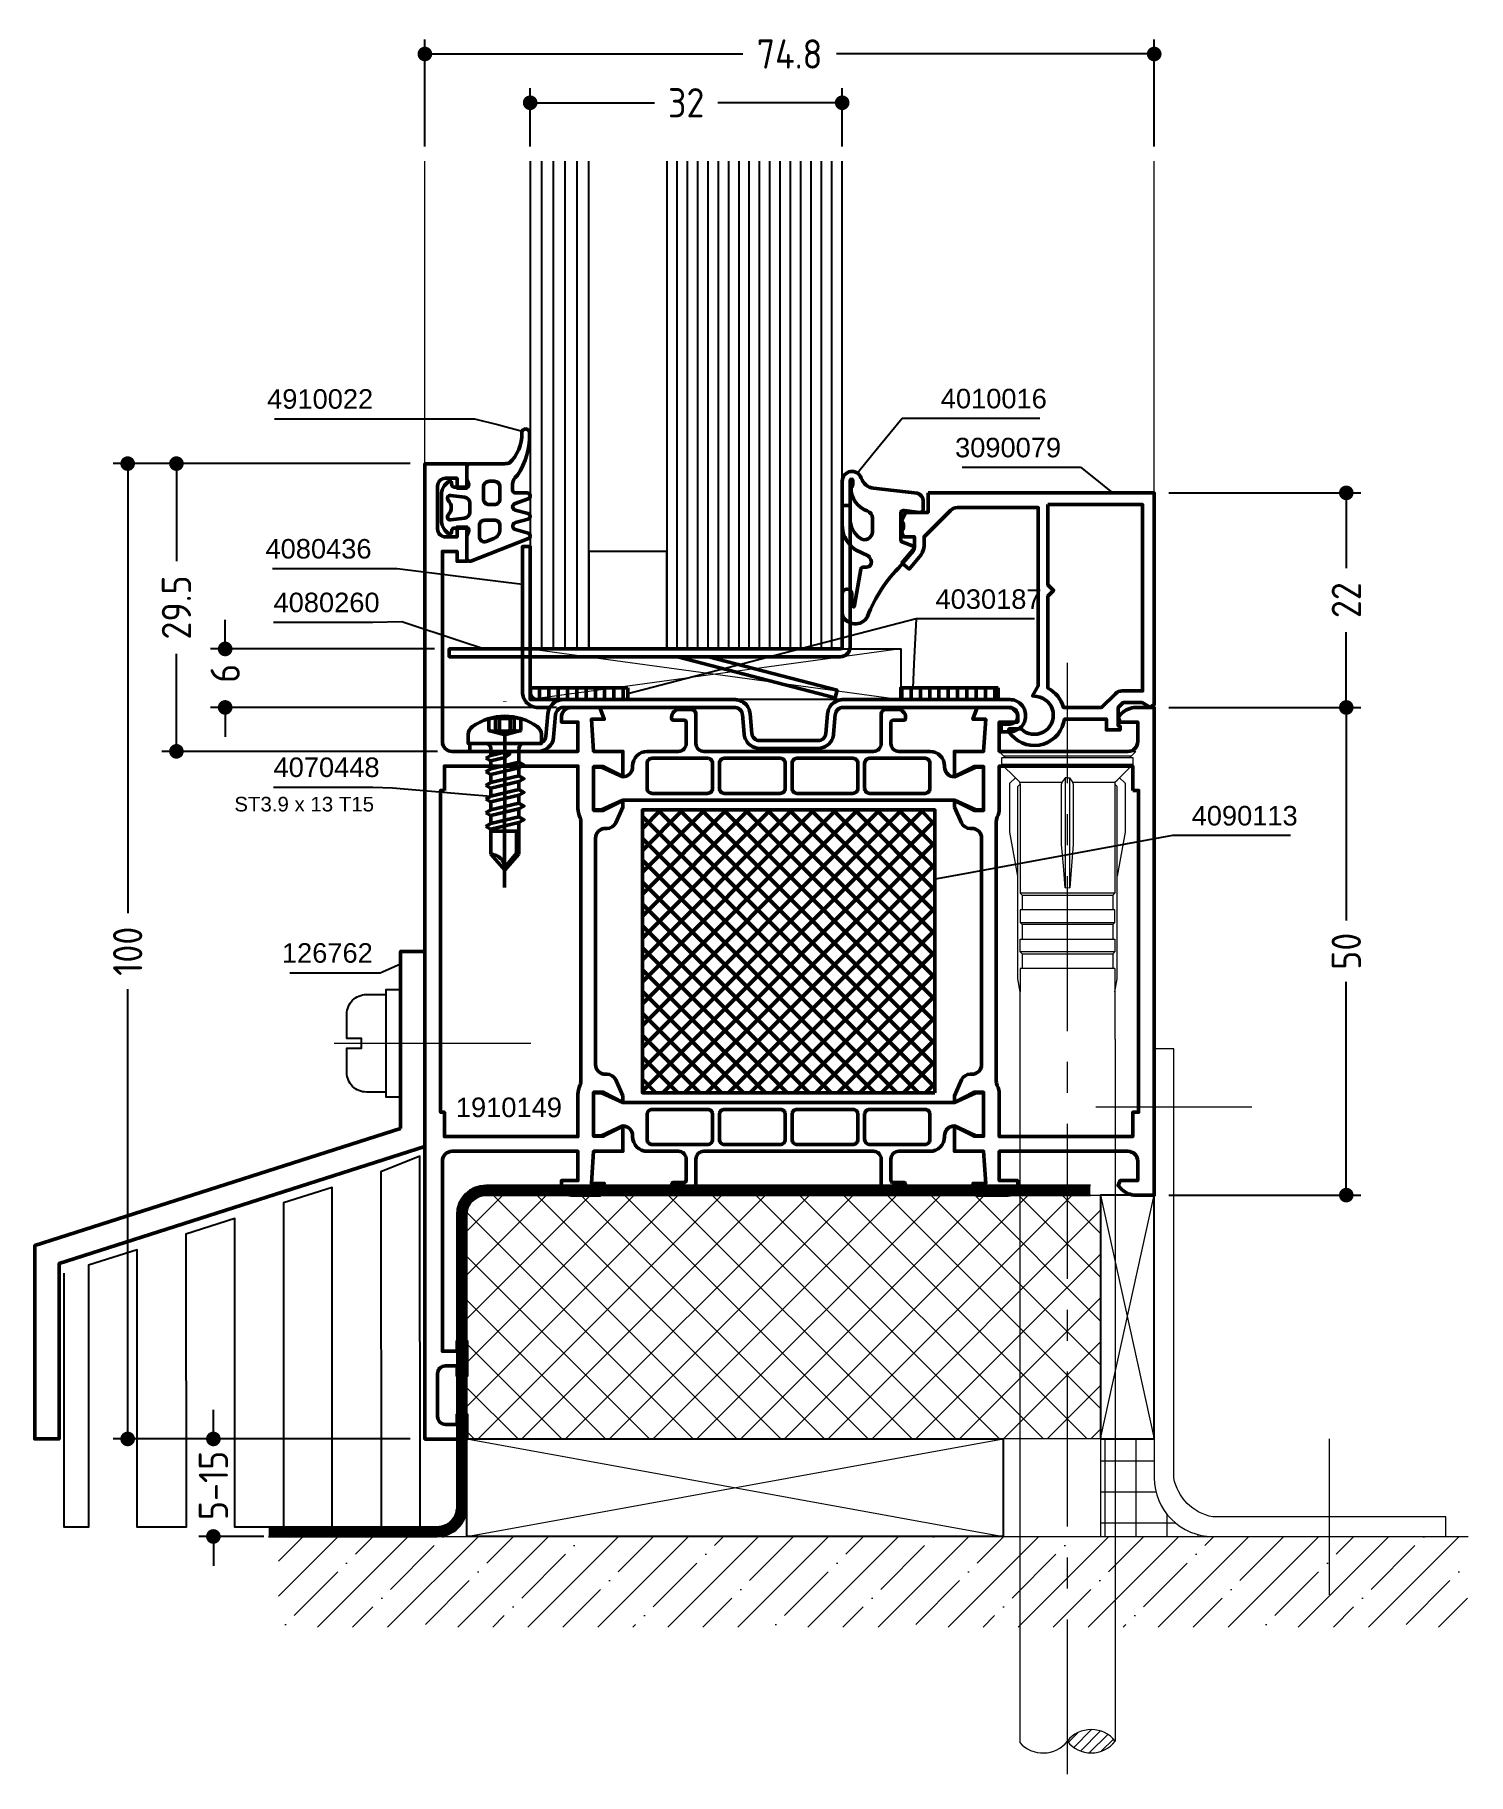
# Model space of a CAD drawing. Header units: millimetres. Extents: x 36 to 183, y 51 to 229.
import ezdxf
from ezdxf.enums import TextEntityAlignment as Align

# ---------------------------------------------------------------- set-up
doc = ezdxf.new("R2010")
doc.units = ezdxf.units.MM
doc.linetypes.add('CENTER', pattern=[50.8, 31.75, -6.35, 6.35, -6.35])
doc.linetypes.add('HIDDEN', pattern=[9.525, 6.35, -3.175])
for name, color, linetype, lineweight in [('AM_5', 3, 'Continuous', 25), ('AM_C', 50, 'Continuous', 50), ('AM_S', 80, 'Continuous', 50), ('Cent3', 70, 'CENTER', 18), ('Cont2', 2, 'Continuous', 25), ('Cont3', 70, 'Continuous', 18)]:
    doc.layers.add(name, color=color, linetype=linetype, lineweight=lineweight)
doc.styles.add('HBS_DIMTEXTSTYLE', font='isocp.shx')
doc.styles.add('SWISSL', font='swissl.ttf')
doc.dimstyles.new('Konstruktionsschnitt 1-1$0', dxfattribs={"dimscale": 0, "dimtxt": 3, "dimasz": 1.5, "dimexe": 1.5, "dimexo": 1.5, "dimgap": 1.5, "dimtad": 0, "dimdsep": 46, "dimtxsty": 'HBS_DIMTEXTSTYLE', "dimblk": 'PUNKT', "dimcen": 0, "dimclrd": 3, "dimclre": 3, "dimclrt": 2, "dimadec": 1, "dimazin": 2, "dimtfac": 0.7, "dimtofl": 0, "dimtmove": 0, "dimatfit": 3, "dimfxl": 0, "dimtolj": 1, "dimtzin": 0, "dimarcsym": 0})

# ---------------------------------------------------------------- blocks, each defined once
blk = doc.blocks.new('PUNKT')
at = {"color": 0, "linetype": 'Continuous'}
blk.add_line((-0.5, 0), (-1, 0), dxfattribs=at)
at = {"color": 0, "linetype": 'Continuous', "const_width": 0.5}
blk.add_lwpolyline([(-0.25, 0, 1), (0.25, 0, 1)], format="xyb", close=True, dxfattribs=at)
blk = doc.blocks.new('*D17')
at = {"layer": 'AM_5', "color": 3, "lineweight": -2, "transparency": 16777216}
for p, q in [((55.38, 167.47), (55.38, 168.97)), ((76.86, 165.97), (53.88, 165.97)), ((89.36, 159.97), (53.88, 159.97)), ((55.38, 158.47), (55.38, 156.97))]:
    blk.add_line(p, q, dxfattribs=at)
at = {"layer": 'AM_5', "color": 3, "lineweight": -2, "transparency": 16777216, "xscale": 1.5, "yscale": 1.5, "zscale": 1.5}
for p, rotation in [((55.38, 165.97), 270), ((55.38, 159.97), 90)]:
    blk.add_blockref('PUNKT', p, dxfattribs=dict(at, rotation=rotation))
at = {"layer": 'AM_5', "color": 2, "transparency": 16777216, "insert": (55.38, 163.47), "char_height": 3, "attachment_point": 5, "rotation": 90, "style": 'HBS_DIMTEXTSTYLE'}
blk.add_mtext('\\A1;6', dxfattribs=at)
blk = doc.blocks.new('*D18')
at = {"layer": 'AM_5', "color": 3, "lineweight": -2, "transparency": 16777216}
for p, q in [((74.36, 184.97), (48.88, 184.97)), ((50.38, 183.47), (50.38, 174.98)), ((50.38, 156.97), (50.38, 165.46)), ((77.16, 155.47), (48.88, 155.47))]:
    blk.add_line(p, q, dxfattribs=at)
at = {"layer": 'AM_5', "color": 3, "lineweight": -2, "transparency": 16777216, "xscale": 1.5, "yscale": 1.5, "zscale": 1.5}
for p, rotation in [((50.38, 184.97), 90), ((50.38, 155.47), 270)]:
    blk.add_blockref('PUNKT', p, dxfattribs=dict(at, rotation=rotation))
at = {"layer": 'AM_5', "color": 2, "transparency": 16777216, "insert": (50.38, 170.22), "char_height": 3, "attachment_point": 5, "rotation": 90, "style": 'HBS_DIMTEXTSTYLE'}
blk.add_mtext('\\A1;29.5', dxfattribs=at)
blk = doc.blocks.new('*D19')
at = {"layer": 'AM_5', "color": 3, "lineweight": -2, "transparency": 16777216}
for p, q in [((74.36, 184.97), (43.88, 184.97)), ((45.38, 183.47), (45.38, 138.87)), ((45.38, 86.47), (45.38, 131.07)), ((74.36, 84.97), (43.88, 84.97))]:
    blk.add_line(p, q, dxfattribs=at)
at = {"layer": 'AM_5', "color": 3, "lineweight": -2, "transparency": 16777216, "xscale": 1.5, "yscale": 1.5, "zscale": 1.5}
for p, rotation in [((45.38, 184.97), 90), ((45.38, 84.97), 270)]:
    blk.add_blockref('PUNKT', p, dxfattribs=dict(at, rotation=rotation))
at = {"layer": 'AM_5', "color": 2, "transparency": 16777216, "insert": (45.38, 134.97), "char_height": 3, "attachment_point": 5, "rotation": 90, "style": 'HBS_DIMTEXTSTYLE'}
blk.add_mtext('\\A1;100', dxfattribs=at)
blk = doc.blocks.new('*D20')
at = {"layer": 'AM_5', "color": 3, "lineweight": -2, "transparency": 16777216}
for p, q in [((152.16, 181.97), (171.86, 181.97)), ((170.36, 180.47), (170.36, 174.25)), ((170.36, 161.47), (170.36, 167.69)), ((152.16, 159.97), (171.86, 159.97))]:
    blk.add_line(p, q, dxfattribs=at)
at = {"layer": 'AM_5', "color": 3, "lineweight": -2, "transparency": 16777216, "xscale": 1.5, "yscale": 1.5, "zscale": 1.5}
for p, rotation in [((170.36, 181.97), 90), ((170.36, 159.97), 270)]:
    blk.add_blockref('PUNKT', p, dxfattribs=dict(at, rotation=rotation))
at = {"layer": 'AM_5', "color": 2, "transparency": 16777216, "insert": (170.36, 170.97), "char_height": 3, "attachment_point": 5, "rotation": 90, "style": 'HBS_DIMTEXTSTYLE'}
blk.add_mtext('\\A1;22', dxfattribs=at)
blk = doc.blocks.new('*D21')
at = {"layer": 'AM_5', "color": 3, "lineweight": -2, "transparency": 16777216}
for p, q in [((152.16, 159.97), (171.86, 159.97)), ((170.36, 158.47), (170.36, 138.12)), ((170.36, 111.47), (170.36, 131.82)), ((152.16, 109.97), (171.86, 109.97))]:
    blk.add_line(p, q, dxfattribs=at)
at = {"layer": 'AM_5', "color": 3, "lineweight": -2, "transparency": 16777216, "xscale": 1.5, "yscale": 1.5, "zscale": 1.5}
for p, rotation in [((170.36, 159.97), 90), ((170.36, 109.97), 270)]:
    blk.add_blockref('PUNKT', p, dxfattribs=dict(at, rotation=rotation))
at = {"layer": 'AM_5', "color": 2, "transparency": 16777216, "insert": (170.36, 134.97), "char_height": 3, "attachment_point": 5, "rotation": 90, "style": 'HBS_DIMTEXTSTYLE'}
blk.add_mtext('\\A1;50', dxfattribs=at)
blk = doc.blocks.new('*D22')
at = {"layer": 'AM_5', "color": 3, "lineweight": -2, "transparency": 16777216}
for p, q in [((86.66, 217.47), (86.66, 223.47)), ((118.66, 217.47), (118.66, 223.47)), ((88.16, 221.97), (99.42, 221.97)), ((117.16, 221.97), (105.9, 221.97))]:
    blk.add_line(p, q, dxfattribs=at)
at = {"layer": 'AM_5', "color": 3, "lineweight": -2, "transparency": 16777216, "xscale": 1.5, "yscale": 1.5, "zscale": 1.5, "rotation": 180}
blk.add_blockref('PUNKT', (86.66, 221.97), dxfattribs=at)
at = {"layer": 'AM_5', "color": 3, "lineweight": -2, "transparency": 16777216, "xscale": 1.5, "yscale": 1.5, "zscale": 1.5}
blk.add_blockref('PUNKT', (118.66, 221.97), dxfattribs=at)
at = {"layer": 'AM_5', "color": 2, "transparency": 16777216, "insert": (102.66, 221.97), "char_height": 3, "attachment_point": 5, "style": 'HBS_DIMTEXTSTYLE'}
blk.add_mtext('\\A1;32', dxfattribs=at)
blk = doc.blocks.new('*D23')
at = {"layer": 'AM_5', "color": 3, "lineweight": -2, "transparency": 16777216}
for p, q in [((75.86, 217.47), (75.86, 228.47)), ((150.66, 217.47), (150.66, 228.47)), ((77.36, 226.97), (108.46, 226.97)), ((149.16, 226.97), (118.06, 226.97))]:
    blk.add_line(p, q, dxfattribs=at)
at = {"layer": 'AM_5', "color": 3, "lineweight": -2, "transparency": 16777216, "xscale": 1.5, "yscale": 1.5, "zscale": 1.5, "rotation": 180}
blk.add_blockref('PUNKT', (75.86, 226.97), dxfattribs=at)
at = {"layer": 'AM_5', "color": 3, "lineweight": -2, "transparency": 16777216, "xscale": 1.5, "yscale": 1.5, "zscale": 1.5}
blk.add_blockref('PUNKT', (150.66, 226.97), dxfattribs=at)
at = {"layer": 'AM_5', "color": 2, "transparency": 16777216, "insert": (113.26, 226.97), "char_height": 3, "attachment_point": 5, "style": 'HBS_DIMTEXTSTYLE'}
blk.add_mtext('\\A1;74.8', dxfattribs=at)
blk = doc.blocks.new('*D27')
at = {"layer": 'AM_5', "color": 3, "lineweight": -2, "transparency": 16777216}
for p, q in [((54.17, 86.47), (54.17, 87.97)), ((74.36, 84.97), (52.67, 84.97)), ((59.36, 74.97), (52.67, 74.97)), ((54.17, 73.47), (54.17, 71.97))]:
    blk.add_line(p, q, dxfattribs=at)
at = {"layer": 'AM_5', "color": 3, "lineweight": -2, "transparency": 16777216, "xscale": 1.5, "yscale": 1.5, "zscale": 1.5}
for p, rotation in [((54.17, 84.97), 270), ((54.17, 74.97), 90)]:
    blk.add_blockref('PUNKT', p, dxfattribs=dict(at, rotation=rotation))
at = {"layer": 'AM_5', "color": 2, "transparency": 16777216, "insert": (54.17, 80.2), "char_height": 3, "attachment_point": 5, "rotation": 90, "style": 'HBS_DIMTEXTSTYLE'}
blk.add_mtext('\\A1;5-15', dxfattribs=at)
blk = doc.blocks.new('WS4070448')
at = {"linetype": 'CENTER', "ltscale": 0.5}
blk.add_line((-0.02, -14.76), (0, 4.3), dxfattribs=at)
at = {"linetype": 'HIDDEN'}
for p, q in [((-0.97, 1.33), (-0.97, 2.72)), ((-0.56, 1.33), (-0.56, 2.61)), ((0.56, 1.33), (0.56, 2.61)), ((0.97, 1.33), (0.97, 2.72))]:
    blk.add_line(p, q, dxfattribs=at)
for p, q in [((-1.45, -9), (-1.45, -11.36)), ((-1.45, -9), (1.45, -9)), ((1.45, -11.36), (1.45, -9)), ((-1.45, -11.36), (0, -13)), ((0, -13), (1.45, -11.36))]:
    blk.add_line(p, q)
blk.add_lwpolyline([(3.32, 1.75, 0.314856), (-3.32, 1.75, 0.244912), (-3.75, 0.93), (-3.75, 0), (3.75, 0), (3.75, 0.93, 0.244912), (3.32, 1.75, 0.138291)], format="xyb")
for points in [[(-1.65, 2.56), (-1.65, 1.33)], [(1.65, 2.56), (1.65, 1.33)], [(-1.65, 1.33), (0, 0.89)], [(1.65, 1.33), (0, 0.89)]]:
    blk.add_lwpolyline(points, dxfattribs=at)
for points in [[(-1.95, -1.5), (-1.45, -1.79), (0, -1.44), (0.5, -1.07), (0, -0.87), (-1.45, -1.21)], [(-1.95, -2.9), (-1.45, -3.19), (1.45, -2.5), (1.95, -2.21), (1.45, -1.92), (-1.45, -2.61)], [(-1.95, -4.3), (-1.45, -4.59), (1.45, -3.9), (1.95, -3.61), (1.45, -3.32), (-1.45, -4.01)], [(-1.95, -5.7), (-1.45, -5.99), (1.45, -5.3), (1.95, -5.01), (1.45, -4.72), (-1.45, -5.41)], [(-1.95, -7.1), (-1.45, -7.39), (1.45, -6.7), (1.95, -6.41), (1.45, -6.12), (-1.45, -6.81)], [(-1.95, -8.5), (-1.45, -8.79), (1.45, -8.1), (1.95, -7.81), (1.45, -7.52), (-1.45, -8.21)]]:
    blk.add_lwpolyline(points, close=True)
for points in [[(-1.45, -0.5), (-1.45, -1.21)], [(1.45, -0.5), (1.45, -1.92)], [(-1.45, -1.79), (-1.45, -2.21)], [(-1.45, -1.79), (-1.45, -2.61)], [(-1.45, -1.79), (-1.45, -2.61)], [(-1.45, -3.19), (-1.45, -4.01)], [(1.45, -2.5), (1.45, -3.32)], [(-1.45, -4.59), (-1.45, -5.41)], [(1.45, -3.9), (1.45, -4.72)], [(1.45, -5.3), (1.45, -6.12)], [(-1.45, -5.99), (-1.45, -6.81)], [(1.45, -6.7), (1.45, -7.52)], [(-1.45, -7.39), (-1.45, -8.21)], [(-1.45, -8.79), (-1.45, -9)], [(1.45, -8.1), (1.45, -9)], [(-1.45, -10.19), (-1.45, -11.01)], [(1.2, -9), (1.2, -11.25), (0.03, -12.65)], [(1.45, -9.5), (1.45, -10.32)]]:
    blk.add_lwpolyline(points)
for centre, radius, start, end in [((-1.59, 3.84), 1.28, 267.2848, 298.8872), ((0, 5.49), 2.94, 250.6988, 289.3012), ((1.59, 3.84), 1.28, 241.1128, 272.7152), ((-1.31, 2.49), 1.21, 253.6643, 286.3357), ((0, 11.41), 10.13, 264.4948, 275.5052), ((1.31, 2.49), 1.21, 253.6643, 286.3357)]:
    blk.add_arc(centre, radius, start, end, dxfattribs=at)
for centre, radius, start, end in [((-1.95, -0.5), 0.5, 0, 90), ((1.95, -0.5), 0.5, 90, 180), ((-1.46, -12.83), 1.47, 353.4244, 89.6688)]:
    blk.add_arc(centre, radius, start, end)
blk = doc.blocks.new('*U32', base_point=(81.66, 166.97))
for p, q in [((82.86, 166.97), (82.86, 216.97)), ((84.06, 166.97), (84.06, 216.97)), ((85.26, 166.97), (85.26, 216.97)), ((86.46, 166.97), (86.46, 216.97)), ((96.72, 166.97), (96.72, 216.97)), ((97.78, 166.97), (97.78, 216.97)), ((98.84, 166.97), (98.84, 216.97)), ((99.9, 166.97), (99.9, 216.97)), ((100.96, 166.97), (100.96, 216.97)), ((102.02, 166.97), (102.02, 216.97)), ((103.08, 166.97), (103.08, 216.97)), ((104.13, 166.97), (104.13, 216.97)), ((105.19, 166.97), (105.19, 216.97)), ((106.25, 166.97), (106.25, 216.97)), ((107.31, 166.97), (107.31, 216.97)), ((108.37, 166.97), (108.37, 216.97)), ((109.43, 166.97), (109.43, 216.97)), ((110.49, 166.97), (110.49, 216.97)), ((111.55, 166.97), (111.55, 216.97)), ((112.6, 166.97), (112.6, 216.97))]:
    blk.add_line(p, q)
for points in [[(81.66, 216.97), (81.66, 166.97), (87.66, 166.97), (87.66, 216.97)], [(95.66, 216.97), (95.66, 166.97), (113.66, 166.97), (113.66, 216.97)]]:
    blk.add_lwpolyline(points)
blk.add_lwpolyline([(87.66, 166.97), (95.66, 166.97), (95.66, 176.97), (87.66, 176.97)], close=True)
blk = doc.blocks.new('*U34')
at = {"const_width": 1, "flags": 128}
blk.add_lwpolyline([(0, -0.5), (-62, -0.5, 0.41421), (-64.5, -3), (-64.5, -33, -0.414227), (-67, -35.5), (-84.3, -35.5)], format="xyb", dxfattribs=at)
for points in [[(0, 0), (-62, 0, 0.41421), (-65, -3), (-65, -33, -0.414227), (-67, -35), (-84.3, -35)], [(0, -1), (-62, -1, 0.41421), (-64, -3), (-64, -33, -0.414227), (-67, -36), (-84.3, -36)]]:
    blk.add_lwpolyline(points, format="xyb")
blk = doc.blocks.new('*S231')
at = {"layer": 'AM_5', "color": 3}
for p, q in [((60.43, 189.57), (72.56, 189.57)), ((72.56, 189.57), (80.94, 189.57)), ((80.94, 189.57), (83.43, 188.93))]:
    blk.add_line(p, q, dxfattribs=at)
at = {"layer": 'AM_5', "color": 3, "linetype": 'Continuous'}
blk.add_line((83.43, 188.93), (85.85, 188.31), dxfattribs=at)
at = {"layer": 'AM_5', "color": 2, "insert": (70.56, 190.57), "char_height": 2, "attachment_point": 9, "style": 'SWISSL'}
blk.add_mtext('4910022', dxfattribs=at)
blk = doc.blocks.new('*S232')
at = {"layer": 'AM_5', "color": 3}
for p, q in [((60.23, 174.21), (72.39, 174.21)), ((72.39, 174.21), (73.02, 174.21)), ((73.02, 174.21), (83.38, 172.92))]:
    blk.add_line(p, q, dxfattribs=at)
at = {"layer": 'AM_5', "color": 3, "linetype": 'Continuous'}
blk.add_line((83.38, 172.92), (85.86, 172.62), dxfattribs=at)
at = {"layer": 'AM_5', "color": 2, "insert": (70.39, 175.21), "char_height": 2, "attachment_point": 9, "style": 'SWISSL'}
blk.add_mtext('4080436', dxfattribs=at)
blk = doc.blocks.new('*S233')
at = {"layer": 'AM_5', "color": 3}
for p, q in [((60.34, 168.71), (70.52, 168.71)), ((70.52, 168.71), (73.5, 168.79)), ((73.5, 168.79), (79.59, 166.76))]:
    blk.add_line(p, q, dxfattribs=at)
at = {"layer": 'AM_5', "color": 3, "linetype": 'Continuous'}
blk.add_line((79.59, 166.76), (81.96, 165.97), dxfattribs=at)
at = {"layer": 'AM_5', "color": 2, "insert": (60.34, 169.71), "char_height": 2, "attachment_point": 7, "style": 'SWISSL'}
blk.add_mtext('4080260', dxfattribs=at)
blk = doc.blocks.new('*S234')
at = {"layer": 'AM_5', "color": 3}
for p, q in [((60.34, 151.81), (70.52, 151.81)), ((70.52, 151.81), (72.55, 151.73)), ((72.55, 151.73), (80.12, 151.07))]:
    blk.add_line(p, q, dxfattribs=at)
at = {"layer": 'AM_5', "color": 3, "linetype": 'Continuous'}
blk.add_line((80.12, 151.07), (82.61, 150.86), dxfattribs=at)
at = {"layer": 'AM_5', "color": 2, "insert": (60.34, 152.81), "char_height": 2, "attachment_point": 7, "style": 'SWISSL'}
blk.add_mtext('4070448', dxfattribs=at)
blk = doc.blocks.new('ZAHL rechts')
at = {"layer": 'AM_5', "color": 2, "style": 'SWISSL'}
blk.add_attdef('XXX', text='', height=1.5, dxfattribs=at).set_placement((-1.95, -2.5), align=Align.RIGHT)
blk = doc.blocks.new('*S235')
at = {"layer": 'AM_5', "color": 3}
for p, q in [((124.82, 189.61), (121.81, 185.93)), ((126.77, 189.61), (124.82, 189.61)), ((138.92, 189.61), (126.77, 189.61))]:
    blk.add_line(p, q, dxfattribs=at)
at = {"layer": 'AM_5', "color": 3, "linetype": 'Continuous'}
blk.add_line((121.81, 185.93), (120.23, 183.99), dxfattribs=at)
at = {"layer": 'AM_5', "color": 2, "insert": (128.77, 190.61), "char_height": 2, "attachment_point": 7, "style": 'SWISSL'}
blk.add_mtext('4010016', dxfattribs=at)
blk = doc.blocks.new('*S236')
at = {"layer": 'AM_5', "color": 3}
for p, q in [((130.97, 184.59), (143.11, 184.59)), ((143.11, 184.59), (144.43, 183.53))]:
    blk.add_line(p, q, dxfattribs=at)
at = {"layer": 'AM_5', "color": 3, "linetype": 'Continuous'}
blk.add_line((144.43, 183.53), (146.38, 181.97), dxfattribs=at)
at = {"layer": 'AM_5', "color": 2, "insert": (141.11, 185.59), "char_height": 2, "attachment_point": 9, "style": 'SWISSL'}
blk.add_mtext('3090079', dxfattribs=at)
blk = doc.blocks.new('*S237')
at = {"layer": 'AM_5', "color": 3}
for p, q in [((152.53, 146.84), (130.66, 142.82)), ((153.8, 146.84), (152.53, 146.84)), ((164.63, 146.84), (153.8, 146.84))]:
    blk.add_line(p, q, dxfattribs=at)
at = {"layer": 'AM_5', "color": 3, "linetype": 'Continuous'}
blk.add_line((130.66, 142.82), (128.2, 142.37), dxfattribs=at)
at = {"layer": 'AM_5', "color": 2, "insert": (154.5, 147.84), "char_height": 2, "attachment_point": 7, "style": 'SWISSL'}
blk.add_mtext('4090113', dxfattribs=at)
blk = doc.blocks.new('*S238')
at = {"layer": 'AM_5', "color": 3}
for p, q in [((62.02, 132.77), (71.28, 132.77)), ((71.28, 132.77), (73.36, 133.67))]:
    blk.add_line(p, q, dxfattribs=at)
at = {"layer": 'AM_5', "color": 2, "insert": (70.52, 133.77), "char_height": 2, "attachment_point": 9, "style": 'SWISSL'}
blk.add_mtext('126762', dxfattribs=at)
blk = doc.blocks.new('*S239')
at = {"layer": 'AM_5', "color": 3}
for p, q in [((126.23, 169.05), (126.02, 164.43)), ((138.39, 169.05), (126.23, 169.05))]:
    blk.add_line(p, q, dxfattribs=at)
at = {"layer": 'AM_5', "color": 3, "linetype": 'Continuous'}
blk.add_line((126.02, 164.43), (125.9, 161.93), dxfattribs=at)
at = {"layer": 'AM_5', "color": 2, "insert": (128.23, 170.05), "char_height": 2, "attachment_point": 7, "style": 'SWISSL'}
blk.add_mtext('4030187', dxfattribs=at)
blk = doc.blocks.new('WI126762')
blk.add_lwpolyline([(-2.5, -18.18), (-40, -30.17), (-40, -50), (-37.5, -50), (-37.5, -32), (0, -20), (0, 0), (-2.5, 0), (-2.5, -18.18)], close=True)
blk = doc.blocks.new('WI3090079')
for points in [[(-23.2, 22), (-23.2, 20), (-25.5, 20), (-25.9, 19.21, -0.339409), (-25.93, 17.99), (-25.7, 17.5), (-24.6, 17.5), (-24.6, 16.35), (-25.88, 14.82), (-25.12, 14.18), (-24.07, 15.43, 0.176327), (-23.6, 16.71), (-23.6, 17.5), (-20.89, 20.21, -0.198912), (-20.19, 20.5), (-11.9, 20.5), (-11.9, 2.2), (-12.48, 1.19), (-12.04, 1.13, -1.382111), (-13.66, -2.2), (-14.9, -2.2), (-14.9, -2.49, 0.652679), (-9.3, -1.57), (-9.2, -1.2), (-4.9, -1.2), (-4.9, -2.3), (-3.5, -2.3), (-3.5, -1.9), (-3.7, -1.9), (-3.7, 0), (-3.2, 0.5), (-1.25, 0.5), (-0.45, 0.04), (0, 0.3), (0, 22), (-23.2, 22)], [(-10.9, 20.8), (-10.9, 12.58), (-10.32, 12), (-10.9, 11.42), (-10.9, 1.97, -0.213458), (-9.31, 0), (-5.4, 0), (-3.99, 1.41, -0.198912), (-3.28, 1.7), (-1.2, 1.7), (-1.2, 20.8), (-10.9, 20.8)]]:
    blk.add_lwpolyline(points, format="xyb", close=True)
blk = doc.blocks.new('WI1910149')
for points in [[(20.3, -14.8), (19.57, -13.19, 0.294108), (18.66, -12.6), (18.5, -12.6, -0.414214), (17.5, -11.6), (17.5, 11.6, -0.414214), (18.5, 12.6), (18.66, 12.6, 0.294108), (19.57, 13.19), (20.3, 14.8), (20.3, 15.5), (18.1, 14.5), (17.3, 14.5), (17.3, 18.9), (18.1, 18.9), (20.3, 17.9), (20.3, 20.5), (17.3, 20.5), (17.08, 23.8), (18.39, 23.8), (17.95, 25), (15, 25, 0.414214), (14, 24), (14, 23.5), (15.7, 23.5), (15.7, 20.5), (2.8, 20.5, -0.414214), (1.8, 21.5), (1.8, 41), (3.3, 41), (3.3, 40), (4.3, 40), (4.3, 43.5), (3.3, 43.5), (3.3, 42.5), (2.1, 42.5, -0.414214), (1.3, 43.3), (1.3, 47.7, -0.414214), (2.1, 48.5), (3.3, 48.5), (3.3, 47.5), (4.3, 47.5), (4.3, 50), (0, 50), (0, -50), (4.3, -50), (4.3, -47.5), (3.3, -47.5), (3.3, -48.5), (2.1, -48.5, -0.414214), (1.3, -47.7), (1.3, -43.3, -0.414214), (2.1, -42.5), (3.3, -42.5), (3.3, -43.5), (4.3, -43.5), (4.3, -40), (3.3, -40), (3.3, -41), (1.8, -41), (1.8, -21.5, -0.414214), (2.8, -20.5), (15.7, -20.5), (15.7, -23.5), (14, -23.5), (14, -24, 0.414214), (15, -25), (17.95, -25), (18.39, -23.8), (17.08, -23.8), (17.3, -20.5), (20.3, -20.5), (20.3, -17.9), (18.1, -18.9), (17.3, -18.9), (17.3, -14.5), (18.1, -14.5), (20.3, -15.5), (20.3, -14.8)], [(54.3, 14.8), (54.3, 15.5), (56.5, 14.5), (57.3, 14.5), (57.3, 18.9), (56.5, 18.9), (54.3, 17.9), (54.3, 20.5), (57.3, 20.5), (57.52, 23.8), (56.21, 23.8), (56.65, 25), (59.8, 25, -0.414214), (60.8, 24), (60.8, 23.5), (58.9, 23.5), (58.9, 20.5), (72.1, 20.5, 0.414214), (73.1, 21.5), (73.1, 23.5), (71.3, 23.5), (71.09, 24.01), (71.49, 24.41, -0.198912), (72.9, 25), (74.8, 25), (74.8, -25), (72.9, -25, -0.198912), (71.49, -24.41), (71.09, -24.01), (71.3, -23.5), (73.1, -23.5), (73.1, -21.5, 0.414214), (72.1, -20.5), (58.9, -20.5), (58.9, -23.5), (60.8, -23.5), (60.8, -24, -0.414214), (59.8, -25), (56.65, -25), (56.21, -23.8), (57.52, -23.8), (57.3, -20.5), (54.3, -20.5), (54.3, -17.9), (56.5, -18.9), (57.3, -18.9), (57.3, -14.5), (56.5, -14.5), (54.3, -15.5), (54.3, -14.8), (55.03, -13.19, -0.294108), (55.94, -12.6), (56.1, -12.6, 0.414214), (57.1, -11.6), (57.1, 11.6, 0.414214), (56.1, 12.6), (55.94, 12.6, -0.294108), (55.03, 13.19), (54.3, 14.8)], [(54.3, 17.9), (54.3, 17.95), (56.3, 18.95), (57.3, 18.95), (57.3, 14.45), (56.3, 14.45), (54.3, 15.45), (54.3, 15.5), (20.3, 15.5), (20.3, 15.45), (18.3, 14.45), (17.3, 14.45), (17.3, 18.95), (18.3, 18.95), (20.3, 17.95), (20.3, 17.9, 0.414214), (21.3, 18.9), (21.3, 19, -0.414214), (22.8, 20.5), (26, 20.5, 0.414214), (26.8, 21.3), (26.8, 23.5, 0.414214), (26.6, 23.7), (25.5, 23.7, -0.414214), (25.3, 23.9), (25.3, 24, -0.414214), (26.1, 24.8), (27.3, 24.8, -0.414214), (27.8, 24.3), (27.8, 21.3, 0.414214), (28.6, 20.5), (46, 20.5, 0.414214), (46.8, 21.3), (46.8, 24.3, -0.414214), (47.3, 24.8), (48.5, 24.8, -0.414214), (49.3, 24), (49.3, 23.9, -0.414214), (49.1, 23.7), (48, 23.7, 0.414214), (47.8, 23.5), (47.8, 21.3, 0.414214), (48.6, 20.5), (51.8, 20.5, -0.414214), (53.3, 19), (53.3, 18.9, 0.414214), (54.3, 17.9)], [(22.8, 16.7), (22.8, 19.3, -0.414214), (23.3, 19.8), (29, 19.8, -0.414214), (29.5, 19.3), (29.5, 16.7, -0.414214), (29, 16.2), (23.3, 16.2, -0.414214), (22.8, 16.7)], [(30.2, 16.7), (30.2, 19.3, -0.414214), (30.7, 19.8), (36.45, 19.8, -0.414214), (36.95, 19.3), (36.95, 16.7, -0.414214), (36.45, 16.2), (30.7, 16.2, -0.414214), (30.2, 16.7)], [(44.4, 16.7, -0.414214), (43.9, 16.2), (38.15, 16.2, -0.414214), (37.65, 16.7), (37.65, 19.3, -0.414214), (38.15, 19.8), (43.9, 19.8, -0.414214), (44.4, 19.3), (44.4, 16.7)], [(45.1, 16.7), (45.1, 19.3, -0.414214), (45.6, 19.8), (51.3, 19.8, -0.414214), (51.8, 19.3), (51.8, 16.7, -0.414214), (51.3, 16.2), (45.6, 16.2, -0.414214), (45.1, 16.7)], [(2, 16.5), (1.6, 16.5), (1.6, -16.5), (2, -16.5), (2, -19), (15.7, -19), (15.7, -14.65, -0.112281), (15.9, -13.76, 0.112281), (16, -13.33), (16, 13.33, 0.112281), (15.9, 13.76, -0.112281), (15.7, 14.65), (15.7, 19), (2, 19), (2, 16.5)], [(72.6, 16.5), (73.2, 16.5), (73.2, -16.5), (72.6, -16.5), (72.6, -19), (58.9, -19), (58.9, -14.65, 0.112281), (58.7, -13.76, -0.112281), (58.6, -13.33), (58.6, 13.33, -0.112281), (58.7, 13.76, 0.112281), (58.9, 14.65), (58.9, 19), (72.6, 19), (72.6, 16.5)], [(54.3, -17.9), (54.3, -17.95), (56.3, -18.95), (57.3, -18.95), (57.3, -14.45), (56.3, -14.45), (54.3, -15.45), (54.3, -15.5), (20.3, -15.5), (20.3, -15.45), (18.3, -14.45), (17.3, -14.45), (17.3, -18.95), (18.3, -18.95), (20.3, -17.95), (20.3, -17.9, -0.414214), (21.3, -18.9), (21.3, -19, 0.414214), (22.8, -20.5), (26, -20.5, -0.414214), (26.8, -21.3), (26.8, -23.5, -0.414214), (26.6, -23.7), (25.5, -23.7, 0.414214), (25.3, -23.9), (25.3, -24, 0.414214), (26.1, -24.8), (27.3, -24.8, 0.414214), (27.8, -24.3), (27.8, -21.3, -0.414214), (28.6, -20.5), (46, -20.5, -0.414214), (46.8, -21.3), (46.8, -24.3, 0.414214), (47.3, -24.8), (48.5, -24.8, 0.414214), (49.3, -24), (49.3, -23.9, 0.414214), (49.1, -23.7), (48, -23.7, -0.414214), (47.8, -23.5), (47.8, -21.3, -0.414214), (48.6, -20.5), (51.8, -20.5, 0.414214), (53.3, -19), (53.3, -18.9, -0.414214), (54.3, -17.9)], [(22.8, -16.7), (22.8, -19.3, 0.414214), (23.3, -19.8), (29, -19.8, 0.414214), (29.5, -19.3), (29.5, -16.7, 0.414214), (29, -16.2), (23.3, -16.2, 0.414214), (22.8, -16.7)], [(30.2, -16.7), (30.2, -19.3, 0.414214), (30.7, -19.8), (36.45, -19.8, 0.414214), (36.95, -19.3), (36.95, -16.7, 0.414214), (36.45, -16.2), (30.7, -16.2, 0.414214), (30.2, -16.7)], [(44.4, -16.7, 0.414214), (43.9, -16.2), (38.15, -16.2, 0.414214), (37.65, -16.7), (37.65, -19.3, 0.414214), (38.15, -19.8), (43.9, -19.8, 0.414214), (44.4, -19.3), (44.4, -16.7)], [(45.1, -16.7), (45.1, -19.3, 0.414214), (45.6, -19.8), (51.3, -19.8, 0.414214), (51.8, -19.3), (51.8, -16.7, 0.414214), (51.3, -16.2), (45.6, -16.2, 0.414214), (45.1, -16.7)]]:
    blk.add_lwpolyline(points, format="xyb", close=True)
blk = doc.blocks.new('WI4080260')
blk.add_lwpolyline([(0.8, 0.2, -0.414214), (-0.2, -0.8), (-40.3, -0.8), (-40.3, 0), (-0.2, 0, 0.414214), (0, 0.2), (0, 14.7), (0.8, 14.7), (0.8, 0.2)], format="xyb", close=True)
blk.add_lwpolyline([(-13.72, -0.8), (-0.53, -4.23), (-0.74, -5), (-16.9, -0.8)])
blk = doc.blocks.new('WI4080436')
blk.add_lwpolyline([(-26.97, 0.4, 0.004374), (-27, 0.42, 0.009393), (-27.04, 0.45, 0.008732), (-27.08, 0.48, 0.006678), (-27.11, 0.5, 0.005796), (-27.14, 0.53, 0.003775), (-27.17, 0.54, 0.00446), (-27.21, 0.56, 0.004745), (-27.24, 0.58, 0.004746), (-27.27, 0.6, 0.005446), (-27.31, 0.62, 0.006611), (-27.35, 0.64, 0.007175), (-27.39, 0.66, 0.007951), (-27.43, 0.68, 0.006443), (-27.47, 0.7, 0.006656), (-27.51, 0.71, 0.007901), (-27.55, 0.72, 0.007046), (-27.58, 0.73, 0.005573), (-27.62, 0.74, 0.006095), (-27.65, 0.75, 0.006961), (-27.7, 0.76, 0.006263), (-27.73, 0.77, 0.005895), (-27.77, 0.78, 0.004888), (-27.81, 0.78, 0.004858), (-27.85, 0.79, 0.005749), (-27.88, 0.79, 0.006349), (-27.92, 0.8, 0.006609), (-27.96, 0.8, 0.006539), (-28, 0.8, 0.006195), (-28.04, 0.8), (-48.2, 0.8, -0.414214), (-49, 1.6), (-49, 16.5), (-49.8, 16.5), (-49.8, 1.6, 0.414214), (-48.2, 0), (-46.99, 0, 0.109506), (-47.19, -0.66), (-47.4, -2.97, -0.388866), (-48.19, -3.7), (-55.2, -3.7), (-55.2, -4.5), (-48.19, -4.5, 0.388866), (-46.6, -3.04), (-46.4, -0.73, -0.388866), (-45.6, 0), (-28.04, 0, -0.031191), (-27.94, -0.01, -0.032117), (-27.84, -0.03, -0.034113), (-27.74, -0.06, -0.033448), (-27.64, -0.11, -0.033036), (-27.55, -0.17, -0.034054), (-27.47, -0.24, -0.033669), (-27.4, -0.32, -0.0353), (-27.34, -0.41, -0.035248), (-27.29, -0.51, -0.034082), (-27.26, -0.62, -0.035248), (-27.24, -0.73), (-27.06, -2.74, 0.009909), (-27.06, -2.8, 0.007889), (-27.05, -2.86, 0.008695), (-27.04, -2.91, 0.00948), (-27.03, -2.97, 0.009796), (-27.01, -3.03, 0.009634), (-27, -3.08, 0.009059), (-26.97, -3.14, 0.316051), (-25.47, -4.2), (-19.48, -4.2, 0.316051), (-17.98, -3.14, 0.010145), (-17.96, -3.08, 0.008062), (-17.94, -3.03, 0.008782), (-17.92, -2.97, 0.009483), (-17.91, -2.92, 0.009718), (-17.9, -2.86, 0.009471), (-17.89, -2.8, 0.008803), (-17.89, -2.74), (-17.71, -0.73, -0.025271), (-17.7, -0.65, -0.025635), (-17.68, -0.57, -0.025685), (-17.65, -0.49, -0.025804), (-17.62, -0.42, -0.025802), (-17.57, -0.35, -0.024503), (-17.53, -0.29, -0.024568), (-17.47, -0.23, -0.024904), (-17.41, -0.18, -0.025509), (-17.35, -0.13, -0.025192), (-17.28, -0.09, -0.046587), (-17.13, -0.03, -0.024117), (-17.06, -0.01, -0.023804), (-16.99, 0, -0.023114), (-16.91, 0), (0.2, 0, -0.414214), (1, -0.8), (1, -0.9, -0.414214), (0.2, -1.7), (-0.7, -1.7), (-0.7, -2.5), (0.2, -2.5, 0.414214), (1.8, -0.9), (1.8, -0.8, 0.414214), (0.2, 0.8), (-16.91, 0.8, 0.006823), (-16.95, 0.8, 0.006631), (-16.99, 0.8, 0.006434), (-17.04, 0.8, 0.006371), (-17.08, 0.79, 0.006494), (-17.12, 0.79, 0.006197), (-17.16, 0.78, 0.006224), (-17.2, 0.77, 0.00638), (-17.24, 0.77, 0.006071), (-17.28, 0.76, 0.005434), (-17.32, 0.75, 0.005653), (-17.36, 0.74, 0.007587), (-17.4, 0.72, 0.009381), (-17.44, 0.71, 0.008193), (-17.49, 0.69, 0.00629), (-17.53, 0.68, 0.006974), (-17.57, 0.66, 0.005712), (-17.61, 0.64, 0.00638), (-17.65, 0.62, 0.005872), (-17.68, 0.6, 0.006229), (-17.72, 0.58, 0.00628), (-17.76, 0.55, 0.007), (-17.8, 0.53, 0.00673), (-17.84, 0.5, 0.005989), (-17.87, 0.48, 0.008282), (-17.91, 0.45, 0.009345), (-17.94, 0.42, 0.006288), (-17.98, 0.4, 0.191525), (-18.51, -0.66), (-18.68, -2.67, -0.388765), (-19.48, -3.4), (-25.47, -3.4, -0.388765), (-26.27, -2.67), (-26.44, -0.66, 0.191525), (-26.97, 0.4)], format="xyb", close=True)
blk.add_arc((-45.6, -0.8), 1.6, 90, 150)
blk = doc.blocks.new('WI4090113')
h = blk.add_hatch()
h.set_pattern_fill('ANSI37', color=256, scale=0.5)
h.paths.add_polyline_path([(30, 0), (30, 29), (0, 29), (0, 0)])
blk.add_lwpolyline([(30, 0), (0, 0), (0, 29), (30, 29), (30, 0)], close=True)
blk = doc.blocks.new('WI4910022')
blk.add_line((0.3, 0), (0.3, 0))
blk.add_lwpolyline([(0, -7.38), (0, -9.7, 0.537715), (0.42, -9.98), (6.32, -7.68, 0.71283), (6.28, -7.11), (4.98, -6.76, -0.767327), (4.98, -6.04), (6.28, -5.69, 0.767327), (6.28, -5.11), (4.96, -4.76, -0.767327), (4.96, -4.08), (6.28, -3.59, 0.876976), (6.2, -3), (5, -3, -0.414214), (4.7, -2.7), (4.7, -2.48, -0.288751), (5.2, -1.18, 0.150709), (6.44, 3.17, 1.016945), (5.64, 3.15, -0.221064), (4.33, 0.05, -0.039181), (3.7, 0), (0.3, 0, 0.414214), (0, -0.3), (0, -1.62), (0.19, -2.13, -0.520567), (0, -2.4), (-1.33, -2.4, -0.36397), (-1.53, -2.23), (-1.58, -1.97, 0.594937), (-1.91, -1.85), (-2.12, -2.05, 0.208), (-2.6, -3.15), (-2.6, -5.85, 0.208), (-2.12, -6.95), (-1.91, -7.15, 0.594937), (-1.58, -7.03), (-1.53, -6.77, -0.36397), (-1.33, -6.6), (0, -6.6, -0.520567), (0.19, -6.87), (0, -7.38)], format="xyb")
for points in [[(0.3, -4.98, -0.378866), (-0.23, -5.57), (-1.66, -5.75, -0.717695), (-1.91, -5.24, 0.421053), (-1.91, -3.76, -0.717695), (-1.66, -3.25), (-0.23, -3.43, -0.378866), (0.3, -4.02), (0.3, -4.98)], [(2.3, -4.2, -0.414214), (1.7, -3.6), (1.7, -2.4, -0.414214), (2.3, -1.8), (2.8, -1.8, -0.414214), (3.4, -2.4), (3.4, -3.6, -0.414214), (2.8, -4.2)], [(1.98, -7.97, -0.527791), (1.3, -7.51), (1.3, -6.3, -0.414214), (1.8, -5.8), (2.9, -5.8, -0.414214), (3.4, -6.3), (3.4, -6.73, -0.30908), (2.76, -7.67)]]:
    blk.add_lwpolyline(points, format="xyb", close=True)
blk = doc.blocks.new('WI4010016')
for points in [[(1.19, 1.96, -0.346133), (1.8, 1.18), (1.8, 0.3, -0.449698), (1.46, 0), (-0.16, 0.2, 0.449698), (-0.5, -0.1), (-0.5, -2.79, 0.315299), (-0.3, -3.07), (0.7, -3.44, -0.548619), (0.81, -3.93), (-0.5, -5.46, 0.104737), (-3.91, -10.66, -0.684728), (-6.5, -10.42), (-6.5, -8.36, -1), (-5.5, -8.36), (-5.5, -9.42, 0.287601), (-5.34, -9.69, 0.156883), (-5.25, -9.53), (-4.59, -5.82, -0.041381), (-4.57, -5.74), (-4.52, -5.69, -0.200274), (-4.31, -5.6), (-4, -5.6, 0.57735), (-3.57, -4.85), (-3.72, -4.58, 0.149451), (-3.85, -4.46), (-5.14, -3.83, -0.069927), (-5.25, -3.76), (-5.51, -3.53, -0.212557), (-6.5, -1.3), (-6.5, 3.2, -0.852431), (-4.55, 3.51, 0.291336), (-3.3, 2.49), (1.19, 1.96)], [(-3.4, -2, -0.612992), (-4.67, -2.65, -0.239931), (-5.7, -0.63), (-5.7, 3.25, -1), (-5.4, 3.25), (-5.4, 2.88, -0.317837), (-5.6, 2.6), (-5.6, 2.51, 0.317975), (-3.93, 0.15, -0.317975), (-3.4, -0.6), (-3.4, -2)]]:
    blk.add_lwpolyline(points, format="xyb", close=True)
blk = doc.blocks.new('WI4030187')
h = blk.add_hatch()
h.set_pattern_fill('LINE', color=256, scale=0.3, angle=90)
h.paths.add_polyline_path([(5, 0), (5, 1.2), (-5, 1.2), (-5, 0)])
blk.add_lwpolyline([(5, 1.2), (5, 0), (-5, 0), (-5, 1.2), (5, 1.2)], close=True)

msp = doc.modelspace()

# ---------------------------------------------------------------- hatches: boundary and pattern name
at = {"layer": 'Cont3'}
h = msp.add_hatch(dxfattribs=at)
h.set_pattern_fill('ANSI37', color=256, style=0)
h.set_pattern_definition([(45, (-379.1226, -339.5445), (-2.245064, 2.245064), []), (135, (-379.1226, -339.5445), (-2.245064, -2.245064), [])])
h.paths.add_polyline_path([(145.164, 84.969), (145.164, 109.969), (80.164, 109.969), (80.164, 84.969)])
h = msp.add_hatch(dxfattribs=at)
h.set_pattern_fill('ANSI37', color=256, angle=45, style=0)
h.set_pattern_definition([(90, (-178.2226, -339.5445), (-3.175, 7e-16), []), (180, (-178.2226, -339.5445), (-7e-16, -3.175), [])])
h.paths.add_polyline_path([(146.664, 84.969), (145.164, 84.969), (145.164, 74.969), (146.664, 74.969)])
h.paths.add_polyline_path([(150.664, 80.969), (150.664, 84.969), (146.664, 84.969), (146.664, 74.969), (156.664, 74.969, -0.4142136)])
h = msp.add_hatch(dxfattribs=at)
h.set_pattern_fill('ANSI35', color=256, scale=0.8, style=0)
h.set_pattern_definition([(45, (-178.2226, -299.5445), (-3.5921, 3.5921), []), (45, (-174.6305, -299.5445), (-3.5921, 3.5921), [6.35, -1.27, 0, -1.27])])
h.paths.add_polyline_path([(182.776, 74.969), (60.864, 74.969), (60.864, 65.67), (182.776, 65.67)])
h = msp.add_hatch(dxfattribs=at)
h.set_pattern_fill('ANSI31', color=256, scale=0.24, style=0)
h.set_pattern_definition([(45, (5, 0), (-0.5388154, 0.5388154), [])])
edge = h.paths.add_edge_path()
edge.add_line((141.764, 53.987), (141.764, 53.953))
edge.add_arc((144.207, 55.879), 3.111, 218.24217, 322.16076)
edge.add_arc((144.207, 52.062), 3.111, 37.83924, 141.75783)

# ---------------------------------------------------------------- linework, layer by layer
at = {"layer": 'AM_5'}
msp.add_line((126.235, 169.047), (96.664, 161.37), dxfattribs=at)
at = {"layer": 'Cent3', "ltscale": 0.5}
msp.add_line((141.764, 50.593), (141.764, 164.561), dxfattribs=at)
at = {"layer": 'Cent3'}
for p, q in [((160.664, 118.97), (144.664, 118.97)), ((168.614, 84.969), (168.614, 68.969))]:
    msp.add_line(p, q, dxfattribs=at)
msp.add_lwpolyline([(66.571, 125.532), (86.721, 125.532)], dxfattribs=at)
at = {"layer": 'Cont2'}
for points in [[(86.664, 165.97), (124.664, 165.97), (124.664, 160.77), (86.664, 160.77)], [(73.362, 131.032), (71.862, 131.032), (71.862, 120.032), (73.362, 120.032)], [(145.164, 84.969), (150.664, 84.969), (150.664, 109.97), (145.164, 109.97)], [(135.164, 84.966), (135.164, 74.968), (80.164, 74.968), (80.164, 84.969)]]:
    msp.add_lwpolyline(points, close=True, dxfattribs=at)
msp.add_lwpolyline([(71.862, 120.532), (69.862, 120.532, -0.4142136), (67.862, 122.532), (67.862, 125.032), (69.362, 125.032), (69.362, 126.032), (67.862, 126.032), (67.862, 128.532, -0.4142136), (69.862, 130.532), (71.862, 130.532)], format="xyb", dxfattribs=at)
msp.add_lwpolyline([(75.364, 75.94), (75.36, 113.962), (71.36, 112.363), (71.364, 75.94), (66.364, 75.94), (66.36, 110.764), (61.36, 109.165), (61.364, 75.94), (56.364, 75.94), (56.36, 107.567), (51.361, 105.968), (51.364, 75.94), (46.364, 75.94), (46.361, 104.369), (41.361, 102.77), (41.364, 75.94), (38.857, 75.94), (38.857, 101.97)], dxfattribs=at)
at = {"layer": 'Cont3'}
for p, q in [((75.864, 184.97), (75.864, 215.97)), ((150.664, 181.97), (150.664, 215.97)), ((124.664, 165.97), (86.664, 160.77)), ((86.664, 165.97), (124.664, 160.77)), ((135.414, 154.82), (134.764, 155.47)), ((134.764, 155.47), (148.764, 155.47)), ((148.764, 155.47), (148.114, 154.82)), ((148.514, 154.82), (135.014, 154.82)), ((135.014, 154.82), (135.014, 154.156)), ((136.421, 152.749), (135.014, 154.156)), ((135.014, 154.156), (148.514, 154.156)), ((148.264, 154.97), (135.264, 154.97)), ((147.107, 152.749), (148.514, 154.156)), ((148.514, 154.156), (148.514, 154.82)), ((135.864, 152.191), (136.423, 152.751)), ((135.864, 147.191), (135.864, 152.191)), ((136.423, 152.751), (136.658, 152.529)), ((136.658, 152.529), (136.892, 152.306)), ((136.664, 151.86), (136.901, 152.097)), ((136.664, 147.261), (136.664, 151.86)), ((136.892, 152.306), (141.235, 152.306)), ((136.896, 152.201), (136.892, 152.306)), ((136.901, 152.097), (136.896, 152.201)), ((136.901, 152.097), (136.901, 140.92)), ((141.164, 152.097), (141.2, 152.201)), ((141.164, 151.86), (141.164, 152.097)), ((141.164, 147.261), (141.164, 151.86)), ((141.2, 152.201), (141.235, 152.306)), ((141.235, 152.306), (141.386, 152.529)), ((141.386, 152.529), (141.537, 152.751)), ((141.764, 152.751), (141.537, 152.751)), ((141.537, 152.751), (141.537, 152.191)), ((141.537, 152.191), (141.537, 147.191)), ((141.764, 152.751), (141.991, 152.751)), ((141.991, 152.191), (141.991, 152.751)), ((141.991, 152.751), (142.141, 152.529)), ((141.991, 147.191), (141.991, 152.191)), ((142.141, 152.529), (142.292, 152.306)), ((142.292, 152.306), (146.635, 152.306)), ((142.292, 152.306), (142.328, 152.201)), ((142.328, 152.201), (142.364, 152.097)), ((142.364, 152.097), (142.364, 151.86)), ((142.364, 151.86), (142.364, 147.261)), ((146.631, 152.201), (146.627, 152.097)), ((146.627, 152.097), (146.627, 140.92)), ((146.864, 151.86), (146.627, 152.097)), ((146.635, 152.306), (146.631, 152.201)), ((146.635, 152.306), (146.87, 152.529)), ((146.864, 147.261), (146.864, 151.86)), ((146.87, 152.529), (147.104, 152.751)), ((147.104, 152.751), (147.664, 152.191)), ((147.664, 152.191), (147.664, 147.191)), ((136.664, 142.654), (135.864, 147.191)), ((136.664, 132.154), (136.664, 147.261)), ((141.164, 145.918), (141.164, 147.261)), ((141.537, 147.191), (141.537, 141.49)), ((141.991, 141.49), (141.991, 147.191)), ((142.364, 147.261), (142.364, 145.918)), ((146.864, 132.154), (146.864, 147.261)), ((147.664, 147.191), (146.864, 142.654)), ((141.35, 143.728), (141.164, 145.918)), ((142.364, 145.918), (142.178, 143.728)), ((141.537, 141.49), (141.35, 143.728)), ((142.178, 143.728), (141.991, 141.49)), ((146.627, 140.92), (136.901, 140.92)), ((136.901, 140.92), (137.102, 140.72)), ((141.537, 141.49), (141.764, 141.52)), ((141.764, 141.52), (141.991, 141.49)), ((146.627, 140.92), (146.425, 140.72)), ((146.627, 139.22), (136.901, 139.22)), ((136.901, 139.22), (136.901, 137.92)), ((137.102, 140.72), (146.425, 140.72)), ((137.102, 140.72), (137.102, 139.22)), ((146.425, 140.72), (146.425, 139.22)), ((146.627, 137.92), (146.627, 139.22)), ((136.901, 137.92), (146.627, 137.92)), ((137.102, 137.72), (136.901, 137.92)), ((146.425, 137.72), (137.102, 137.72)), ((137.102, 137.72), (137.102, 136.22)), ((146.627, 137.92), (146.425, 137.72)), ((146.425, 137.72), (146.425, 136.22)), ((136.901, 136.22), (146.627, 136.22)), ((136.901, 134.92), (136.901, 136.22)), ((146.627, 136.22), (146.627, 134.92)), ((146.627, 134.92), (136.901, 134.92)), ((136.901, 134.92), (137.102, 134.72)), ((137.102, 134.72), (146.425, 134.72)), ((137.102, 134.72), (137.102, 133.22)), ((146.627, 134.92), (146.425, 134.72)), ((146.425, 134.72), (146.425, 133.22)), ((136.901, 130.811), (136.664, 132.154)), ((146.627, 133.22), (136.901, 133.22)), ((136.901, 133.22), (136.901, 130.811)), ((146.627, 133.22), (146.627, 130.811)), ((146.627, 130.811), (146.864, 132.154)), ((136.864, 131.02), (136.864, 125.944)), ((146.664, 125.944), (146.664, 131.02)), ((136.864, 125.944), (136.864, 53.836)), ((146.664, 125.944), (146.664, 53.97)), ((145.164, 84.969), (150.664, 109.97)), ((145.164, 109.969), (150.664, 84.969)), ((80.164, 84.969), (135.164, 74.968)), ((80.164, 74.969), (135.164, 84.966)), ((60.864, 74.969), (182.864, 74.969))]:
    msp.add_line(p, q, dxfattribs=at)
msp.add_lwpolyline([(150.664, 124.97), (150.664, 80.969, 0.4142136), (156.664, 74.969), (180.564, 74.969), (180.564, 76.969), (156.664, 76.969, -0.3042737), (152.664, 80.969), (152.664, 124.97)], format="xyb", close=True, dxfattribs=at)
msp.add_lwpolyline([(80.164, 84.969), (80.164, 109.969), (145.164, 109.969), (145.164, 84.969)], close=True, dxfattribs=at)
msp.add_lwpolyline([(150.664, 84.969), (145.164, 84.969), (145.164, 74.969), (156.664, 74.969)], dxfattribs=at)
for centre, radius, start, end in [((139.25, 55.968), 3.2, 221.77323, 321.37517), ((144.207, 52.062), 3.111, 37.83924, 142.16076), ((144.207, 55.879), 3.111, 217.83924, 322.16076)]:
    msp.add_arc(centre, radius, start, end, dxfattribs=at)

# ---------------------------------------------------------------- block references
at = {"layer": 'AM_5'}
for name in ['*S231', '*S235', '*S236', '*S232', '*S233', '*S239', '*S234', '*S237', '*S238']:
    msp.add_blockref(name, (0, 0), dxfattribs=at)
msp.add_blockref('ZAHL rechts', (72.596, 151.805), dxfattribs=at).add_auto_attribs({'XXX': 'ST3.9 x 13 T15'})
at = {"layer": 'AM_C'}
for name, p in [('WI4910022', (80.164, 184.962)), ('WI4010016', (125.164, 179.97)), ('WI4080260', (118.664, 165.97)), ('WI4080436', (135.664, 159.97)), ('WS4070448', (84.064, 156.27)), ('WI4030187', (91.664, 160.77)), ('WI4030187', (129.664, 160.77)), ('WI4090113', (98.164, 120.462))]:
    msp.add_blockref(name, p, dxfattribs=at)
at = {"layer": 'AM_S'}
for name, p in [('WI1910149', (75.864, 134.962)), ('WI3090079', (150.664, 159.97))]:
    msp.add_blockref(name, p, dxfattribs=at)
at = {"layer": 'AM_S', "rotation": 359.9881678523639}
msp.add_blockref('WI126762', (75.864, 134.962), dxfattribs=at)
at = {"layer": 'Cont2'}
for name, p in [('*U32', (86.664, 165.97)), ('*U34', (144.124, 110.94))]:
    msp.add_blockref(name, p, dxfattribs=at)

# ---------------------------------------------------------------- texts
at = {"layer": 'AM_5', "color": 2, "insert": (89.916, 117.941), "char_height": 2, "attachment_point": 9, "style": 'SWISSL'}
msp.add_mtext('1910149', dxfattribs=at)

# ---------------------------------------------------------------- dimensions: what is measured, and where the dimension line sits
at = {"layer": 'AM_5'}
for base, p1, p2, picture, middle in [((150.664, 226.97), (75.864, 215.97), (150.664, 215.97), '*D23', (113.264, 226.97)), ((118.664, 221.97), (86.664, 215.97), (118.664, 215.97), '*D22', (102.664, 221.97))]:
    dim = msp.add_linear_dim(base=base, p1=p1, p2=p2, dimstyle='Konstruktionsschnitt 1-1$0', override={"dimscale": 1}, dxfattribs=at)
    dim.commit()
    dim.dimension.update_dxf_attribs({"geometry": picture, "text_midpoint": middle})
for base, p1, p2, picture, middle in [((45.381, 84.97), (75.864, 184.97), (75.864, 84.97), '*D19', (45.381, 134.97)), ((50.381, 155.47), (75.864, 184.97), (78.664, 155.47), '*D18', (50.381, 170.22)), ((170.36, 159.97), (150.664, 181.97), (150.664, 159.97), '*D20', (170.36, 170.97)), ((170.36, 109.97), (150.664, 159.97), (150.664, 109.97), '*D21', (170.36, 134.97))]:
    dim = msp.add_linear_dim(base=base, p1=p1, p2=p2, angle=90, dimstyle='Konstruktionsschnitt 1-1$0', override={"dimscale": 1}, dxfattribs=at)
    dim.commit()
    dim.dimension.update_dxf_attribs({"geometry": picture, "text_midpoint": middle})
dim = msp.add_linear_dim(base=(55.381, 165.97), p1=(90.864, 159.97), p2=(78.364, 165.97), angle=90, dimstyle='Konstruktionsschnitt 1-1$0', override={"dimscale": 1}, dxfattribs=at)
dim.commit()
dim.dimension.update_dxf_attribs({"geometry": '*D17', "text_midpoint": (55.381, 163.47), "dimtype": 160})
dim = msp.add_linear_dim(base=(54.168, 84.97), p1=(60.864, 74.969), p2=(75.864, 84.97), angle=90, text='5-15', dimstyle='Konstruktionsschnitt 1-1$0', override={"dimscale": 1}, dxfattribs=at)
dim.commit()
dim.dimension.update_dxf_attribs({"geometry": '*D27', "text_midpoint": (54.168, 80.205), "dimtype": 160})

doc.saveas('drawing.dxf')
